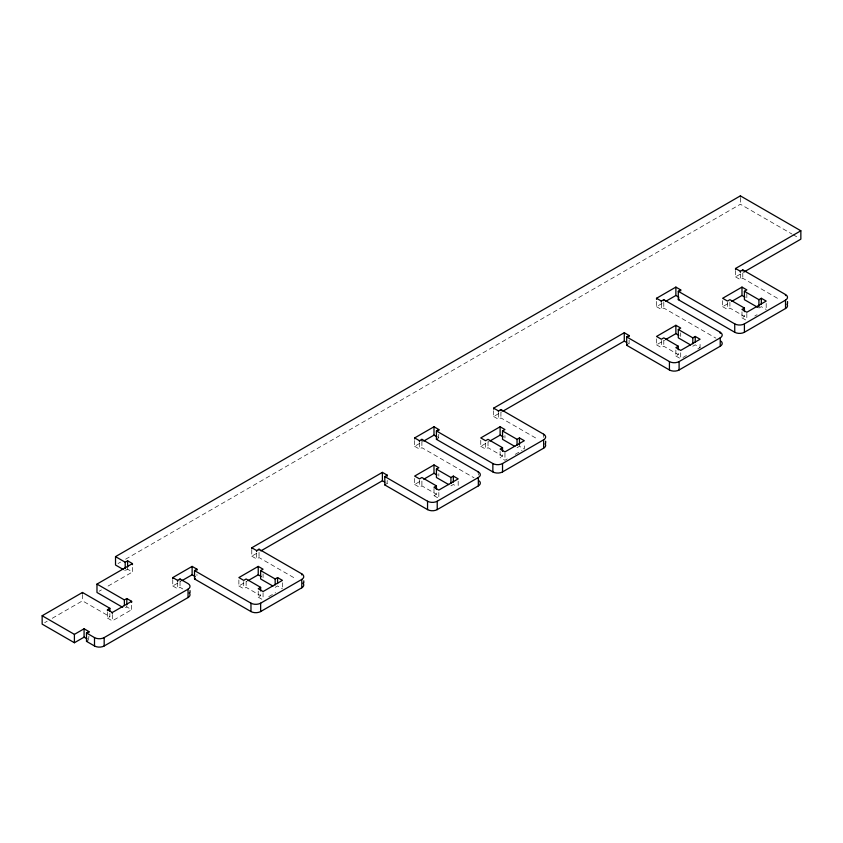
<?xml version="1.0" encoding="UTF-8"?>
<svg xmlns="http://www.w3.org/2000/svg" width="843" height="843" viewBox="0 0 843 843"><rect width="100%" height="100%" fill="white"/><g stroke="black" fill="none" stroke-linecap="round" stroke-linejoin="round"><path stroke-width="0.63" stroke-dasharray="4.21 3.16" d="M118.041 563.556L120.56 562.102M125.596 559.194L740.375 204.248L791.893 233.985M124.595 570.247L126.102 570.068M126.408 569.9L127.62 569.194L132.456 571.997L132.456 565.706M44.668 622.671L47.187 621.217M52.224 618.309L82.466 600.848L109.875 616.676L109.875 613.535M99.189 591.196L101.413 589.91M108.062 586.075L132.456 571.997M107.461 612.313L107.461 618.077L109.875 616.676M125.449 607.687L126.808 606.907L131.645 609.7L131.645 603.936M107.461 618.077L112.298 620.87L131.645 609.7M172.762 579.668L172.762 585.959L180.729 581.354M414.651 440.552L414.651 446.305L422.617 441.711M656.528 301.425L656.528 306.662L662.219 303.375M88.462 640.216L88.915 636.286M172.762 585.959L177.599 588.751L180.023 587.35L183.658 589.447M414.651 446.305L419.487 449.098L421.9 447.707L474.061 477.812M438.381 438.191L438.834 434.261M656.528 306.662L661.365 309.455L663.789 308.053L715.939 338.169M251.783 549.878L251.783 556.169L256.325 553.545M493.661 410.752L493.661 416.516L501.617 411.921M735.539 270.582L735.539 276.862L742.683 272.742M251.783 556.169L256.62 558.962L259.033 557.56L296.43 579.152M387.085 483.64L387.232 480.405M493.661 416.516L498.498 419.308L500.921 417.917L538.308 439.498M735.539 276.862L740.375 279.665L742.799 278.264L780.186 299.855M238.875 579.973L238.875 585.959L246.851 581.354M414.651 478.497L414.651 484.483L421.479 480.531M480.763 440.32L480.763 446.305L488.729 441.711M656.528 338.844L656.528 344.829L664.495 340.235M722.641 300.677L722.641 306.662L729.469 302.721M238.875 585.959L243.722 588.751L246.135 587.35L260.645 595.727L260.645 592.144M414.651 484.483L419.487 487.275L421.9 485.874L436.421 494.251L436.421 490.668M480.763 446.305L485.6 449.098L488.013 447.707L502.533 456.084L502.533 453.692M656.528 344.829L661.365 347.622L663.789 346.231L678.299 354.608L678.299 351.015M722.641 306.662L727.477 309.455L729.901 308.053L744.411 316.431L744.411 312.848M258.232 591.143L258.232 597.129L260.645 595.727M275.166 587.35L277.579 585.959L282.416 588.751M433.997 488.466L433.997 495.652L436.421 494.251M450.931 485.874L453.344 484.483L457.222 486.717M500.11 451.49L500.11 457.475L502.533 456.084M517.044 447.707L519.457 446.305L524.304 449.098L524.304 443.112M675.875 350.014L675.875 355.999L678.299 354.608M692.809 346.231L695.233 344.829L700.069 347.622L700.069 341.636M741.988 311.847L741.988 317.832L744.411 316.431M758.921 308.053L761.345 306.662L766.182 309.455M268.759 596.633L275.587 592.692M507.223 458.961L504.946 460.278L500.11 457.475M515.189 454.356L522.028 450.415M682.988 357.485L686.402 355.504M697.793 348.939L700.069 347.622M754.801 316.02L757.077 314.713M793.01 234.639L798.606 237.874M741.988 317.832L745.865 320.066M675.875 355.999L680.712 358.791L680.712 351.615M627.909 343.196L628.509 343.554M438.234 437.58L438.834 437.928M433.997 495.652L438.834 498.445L438.834 491.258M386.631 483.197L387.232 483.545M258.232 597.129L262.099 599.362M766.182 303.469L766.182 308.253M746.835 293.49L746.835 298.285M746.835 313.438L746.835 320.625M742.799 273.027L742.799 278.264M740.375 197.968L740.375 204.248M740.375 273.901L740.375 279.665M729.901 302.068L729.901 308.053M727.477 302.268L727.477 309.455M680.712 332.859L680.712 336.452M663.789 302.3L663.789 308.053M663.789 340.245L663.789 346.231M661.365 303.691L661.365 309.455M661.365 340.446L661.365 347.622M629.11 340.235L629.11 343.902M543.651 436.295L543.651 437.348M504.946 435.536L504.946 437.928M504.946 453.091L504.946 459.077M500.921 412.153L500.921 417.917M498.498 413.028L498.498 419.308M488.013 441.721L488.013 447.707M485.6 443.112L485.6 449.098M478.339 474.008L478.339 475.052M458.181 481.29L458.181 487.275M438.834 473.703L438.834 476.095M421.9 441.416L421.9 447.707M421.9 481.09L421.9 485.874M419.487 442.817L419.487 449.098M419.487 480.089L419.487 487.275M282.416 582.766L282.416 587.55M263.069 573.988L263.069 577.581M263.069 592.734L263.069 599.921M259.033 552.323L259.033 557.56M256.62 553.198L256.62 558.962M246.135 581.364L246.135 587.35M243.722 581.565L243.722 588.751M196.956 574.431L196.956 575.484M180.023 581.596L180.023 587.35M177.599 582.46L177.599 588.751M127.62 568.15L127.62 569.194M126.808 605.854L126.808 606.907M112.298 614.589L112.298 620.87M82.466 594.568L82.466 600.848"/><path stroke-width="1.26" d="M123.384 569.552L115.523 565.01L115.523 556.633L740.375 195.871L800.85 230.782L800.85 239.159L743.705 272.152M115.523 556.633L125.196 562.218L127.62 560.816L132.456 563.609L132.456 564.662M87.103 638.91L84.079 637.16L74.405 642.745L42.15 624.126L42.15 615.748L82.466 592.471L109.875 608.298L109.875 611.438M122.678 607.308L96.977 592.471L96.977 584.094L132.456 563.609M107.461 610.743L107.461 609.7L109.875 608.298M96.977 584.094L124.385 599.921L126.808 598.53L131.645 601.322L131.645 602.366M42.15 615.748L74.405 634.368L84.079 628.783L88.915 631.576L88.915 632.619M107.461 609.7L112.298 612.492L131.645 601.322M172.762 578.625L172.762 577.581L192.12 566.401L196.956 569.194L196.956 570.247M414.651 438.971L414.651 437.928L433.997 426.758L438.834 429.551L438.834 430.594M656.528 299.328L656.528 298.285L675.875 287.105L680.712 289.897L680.712 290.951M189.201 592.882A6.839 3.952 0 0 1 188.031 597.561L104.174 645.97A6.839 3.952 0 0 1 94.5 645.97L86.492 641.354L86.492 632.967L88.915 631.576M172.762 577.581L177.599 580.374L180.023 578.972L188.084 583.63A6.839 3.952 0 0 1 188.031 589.183L188.031 597.561M302.911 583.114A6.839 3.952 0 0 1 301.773 587.813L260.645 611.554A6.839 3.952 0 0 1 250.972 611.554L194.533 578.972L194.533 570.595L196.956 569.194M414.651 437.928L419.487 440.72L421.9 439.329L478.339 471.911A6.839 3.952 0 0 1 478.339 477.496L478.339 485.874L437.222 509.615A6.839 3.952 0 0 1 427.549 509.615L384.819 484.946L384.819 476.569L387.232 475.167L387.232 476.221M545.094 443.808A6.839 3.952 0 0 1 543.651 448.17L502.533 471.911A6.839 3.952 0 0 1 492.86 471.911L436.421 439.329L436.421 430.942L438.834 429.551M656.528 298.285L661.365 301.077L663.789 299.676L720.228 332.258A6.839 3.952 0 0 1 720.228 337.843L720.228 346.231L679.1 369.972A6.839 3.952 0 0 1 669.426 369.972L626.697 345.293L626.697 336.915L629.11 335.525L629.11 336.568M786.972 304.154A6.839 3.952 0 0 1 785.528 308.517L744.411 332.258A6.839 3.952 0 0 1 734.738 332.258L678.299 299.676L678.299 291.299L680.712 289.897M181.867 580.701L192.12 574.789L195.144 576.528M423.755 441.047L433.997 435.136L437.022 436.885M665.633 301.404L675.875 295.482L678.9 297.231M86.492 641.354L87.398 640.828M194.533 578.972L195.439 578.446M436.421 439.329L437.327 438.803M678.299 299.676L679.205 299.149M251.783 548.835L251.783 547.781L382.395 472.375L387.232 475.167M493.661 409.182L493.661 408.138L624.273 332.732L629.11 335.525M735.539 269.539L735.539 268.485L800.85 230.782M86.492 632.967L94.5 637.593A6.839 3.952 0 0 0 104.174 637.593L188.031 589.183M251.783 547.781L256.62 550.574L259.033 549.183L301.773 573.851A6.839 3.952 0 0 1 301.773 579.436L301.773 587.813M493.661 408.138L498.498 410.931L500.921 409.529L543.651 434.208A6.839 3.952 0 0 1 543.651 439.793L543.651 448.17M735.539 268.485L740.375 271.277L742.799 269.886L785.528 294.555A6.839 3.952 0 0 1 785.528 300.14L785.528 308.517M260.866 550.922L382.395 480.752L384.819 482.154M502.744 411.268L624.273 341.109L626.697 342.5M384.819 484.946L385.725 484.419M626.697 345.293L627.603 344.776M272.932 586.064L260.645 578.972L260.645 570.595L263.069 569.194L258.232 566.401L238.875 577.581L243.722 580.374L246.135 578.972L260.645 587.35L260.645 590.943M448.697 484.588L436.421 477.496L436.421 469.119L438.834 467.717L433.997 464.925L414.651 476.095L419.487 478.887L421.9 477.496L436.421 485.874L436.421 489.467M514.81 446.411L502.533 439.329L502.533 430.942L504.946 429.551L500.11 426.758L480.763 437.928L485.6 440.72L488.013 439.329L502.533 447.707L502.533 451.3M690.575 344.935L678.299 337.843L678.299 329.465L680.712 328.075L675.875 325.282L656.528 336.452L661.365 339.244L663.789 337.843L678.299 346.231L678.299 349.813M757.804 307.41L744.411 299.676L744.411 291.299L746.835 289.897L741.988 287.105L722.641 298.285L727.477 301.077L729.901 299.676L744.411 308.053L744.411 311.647M247.99 580.701L258.232 574.789L261.13 576.464M423.755 479.224L433.997 473.302L436.895 474.978M489.867 441.047L500.11 435.136L503.018 436.811M665.633 339.571L675.875 333.659L678.784 335.335M731.745 301.404L741.988 295.482L744.896 297.168M260.645 587.35L258.232 588.751L263.069 591.544L282.416 580.374L277.579 577.581L275.166 578.972L260.645 570.595M436.421 485.874L433.997 487.275L438.834 490.068L458.181 478.887L453.344 476.095L450.931 477.496L436.421 469.119M502.533 447.707L500.11 449.098L504.946 451.89L524.304 440.72L519.457 437.928L517.044 439.329L502.533 430.942M678.299 346.231L675.875 347.622L680.712 350.414L700.069 339.244L695.233 336.452L692.809 337.843L678.299 329.465M744.411 308.053L741.988 309.455L746.835 312.247L766.182 301.077L761.345 298.285L758.921 299.676L744.411 291.299M194.533 570.595L250.972 603.177A6.839 3.952 0 0 0 260.645 603.177L301.773 579.436M384.819 476.569L427.549 501.237A6.839 3.952 0 0 0 437.222 501.237L478.339 477.496M436.421 430.942L492.86 463.534A6.839 3.952 0 0 0 502.533 463.534L543.651 439.793M626.697 336.915L669.426 361.584A6.839 3.952 0 0 0 679.1 361.584L720.228 337.843M678.299 291.299L734.738 323.881A6.839 3.952 0 0 0 744.411 323.881L785.528 300.14M787.531 301.541L787.531 303.638M785.528 294.555L785.528 295.608M761.345 298.285L761.345 304.27M758.921 299.676L758.921 306.863M744.411 323.881L744.411 332.258M742.799 269.886L742.799 270.93M741.988 287.105L741.988 295.482M740.375 195.871L740.375 196.914M740.375 271.277L740.375 272.331M734.738 323.881L734.738 332.258M720.228 332.258L720.228 333.312M695.233 336.452L695.233 342.437M692.809 337.843L692.809 343.828M679.1 361.584L679.1 369.972M675.875 287.105L675.875 295.482M675.875 325.282L675.875 333.659M669.426 361.584L669.426 369.972M663.789 299.676L663.789 300.719M661.365 301.077L661.365 302.121M624.273 332.732L624.273 341.109M545.653 441.184L545.653 443.281M543.651 434.208L543.651 435.251M519.457 437.928L519.457 445.115M517.044 439.329L517.044 445.315M502.533 463.534L502.533 471.911M500.921 409.529L500.921 410.583M500.11 426.758L500.11 435.136M498.498 410.931L498.498 411.974M492.86 463.534L492.86 471.911M478.339 471.911L478.339 472.955M453.344 476.095L453.344 482.08M450.931 477.496L450.931 483.482M437.222 501.237L437.222 509.615M433.997 426.758L433.997 435.136M433.997 464.925L433.997 473.302M427.549 501.237L427.549 509.615M421.9 439.329L421.9 440.373M419.487 440.72L419.487 441.774M382.395 472.375L382.395 480.752M303.775 580.838L303.775 582.935M301.773 573.851L301.773 574.905M277.579 577.581L277.579 583.567M275.166 578.972L275.166 584.958M260.645 603.177L260.645 611.554M259.033 549.183L259.033 550.226M258.232 566.401L258.232 574.789M256.62 550.574L256.62 551.628M250.972 603.177L250.972 611.554M192.12 566.401L192.12 574.789M190.033 590.606L190.033 592.703M180.023 578.972L180.023 580.026M177.599 580.374L177.599 581.417M127.62 560.816L127.62 567.107M126.808 598.53L126.808 604.81M125.196 562.218L125.196 568.498M124.385 599.921L124.385 605.685M112.298 612.492L112.298 613.535M104.174 637.593L104.174 645.97M94.5 637.593L94.5 645.97M84.079 628.783L84.079 637.16M82.466 592.471L82.466 593.525M74.405 634.368L74.405 642.745M721.018 341.194A6.839 3.952 0 0 1 720.228 346.231M479.14 480.847A6.839 3.952 0 0 1 478.339 485.874"/></g></svg>
